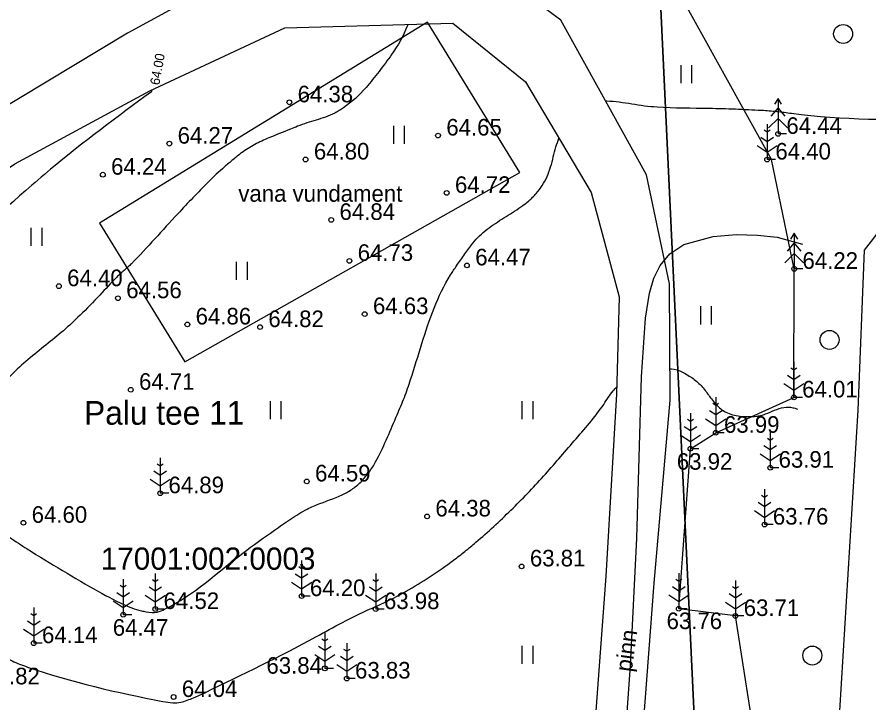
# Model space of a CAD drawing. Extents: x 640640 to 640863, y 6456506 to 6456694.
# Drawn here: x 640708.67 to 640744.62, y 6456610.46 to 6456639.42 of the extents above; entities that cross this region are included whole.
import ezdxf

# ---------------------------------------------------------------- set-up
doc = ezdxf.new("R2010")
doc.units = 0
for name, color, linetype in [('HALJASTUS', 7, 'Continuous'), ('HORISONTAAL', 7, 'Continuous'), ('KORGUS', 7, 'Continuous'), ('KPKAABEL', 7, 'Continuous'), ('MOOTPIIR', 7, 'Continuous'), ('PIIR', 7, 'Continuous'), ('PUU', 7, 'Continuous'), ('RAJATIS', 7, 'Continuous'), ('RDT', 7, 'Continuous'), ('TEE', 7, 'Continuous')]:
    doc.layers.add(name, color=color, linetype=linetype)

msp = doc.modelspace()

# ---------------------------------------------------------------- linework, layer by layer
at = {"layer": 'HALJASTUS'}
for p, q in [((640736.685, 6456637.388), (640736.685, 6456636.627)), ((640737.14, 6456637.388), (640737.14, 6456636.627)), ((640724.554, 6456634.825), (640724.554, 6456634.063)), ((640725.009, 6456634.825), (640725.009, 6456634.063)), ((640709.257, 6456630.527), (640709.257, 6456629.766)), ((640709.712, 6456630.527), (640709.712, 6456629.766)), ((640717.923, 6456629.094), (640717.923, 6456628.333)), ((640718.378, 6456629.094), (640718.378, 6456628.333)), ((640737.514, 6456627.209), (640737.514, 6456626.448)), ((640737.969, 6456627.209), (640737.969, 6456626.448)), ((640719.354, 6456623.203), (640719.354, 6456622.442)), ((640719.809, 6456623.203), (640719.809, 6456622.442)), ((640729.979, 6456623.203), (640729.979, 6456622.442)), ((640730.434, 6456623.203), (640730.434, 6456622.442)), ((640729.979, 6456612.873), (640729.979, 6456612.112)), ((640730.434, 6456612.873), (640730.434, 6456612.112))]:
    msp.add_line(p, q, dxfattribs=at)
msp.add_lwpolyline([(640739.929, 6456608.122), (640738.989, 6456614.135), (640736.596, 6456614.438), (640737.089, 6456621.197), (640738.157, 6456621.871), (640741.457, 6456623.362), (640741.469, 6456628.792), (640740.506, 6456633.407), (640736.446, 6456640.76), (640736.446, 6456640.76), (640736.15, 6456654.348), (640717.686, 6456653.959), (640708.142, 6456648.42), (640705.161, 6456647.831), (640701.429, 6456651.877), (640685.999, 6456657.471), (640691.467, 6456631.57), (640690.827, 6456622.584), (640689.149, 6456618.124), (640688.93, 6456591.7)], dxfattribs=at)
for centre in [(640743.534, 6456638.709), (640742.961, 6456625.792), (640742.234, 6456612.464)]:
    msp.add_circle(centre, 0.4, dxfattribs=at)
at = {"layer": 'HORISONTAAL'}
msp.add_line((640714.34, 6456636.27), (640714.376, 6456636.358), dxfattribs=at)
for points in [[(640694.952, 6456624.025), (640694.99, 6456625.09), (640695.08, 6456625.76), (640695.54, 6456627.11), (640696.163, 6456628.216), (640696.865, 6456629.253), (640697.66, 6456630.206), (640698.56, 6456631.06), (640701.05, 6456633.08), (640704.57, 6456636.04), (640705.944, 6456637.608), (640706.533, 6456638.477), (640707.1, 6456639.36), (640707.15, 6456639.45), (640707.73, 6456640.16), (640708.56, 6456641.08), (640709.23, 6456641.73), (640709.62, 6456642.37), (640709.68, 6456643.22), (640710.05, 6456647.95), (640710.15, 6456648.12), (640710.626, 6456648.611), (640711.165, 6456649.036), (640711.689, 6456649.478), (640711.921, 6456649.731), (640712.12, 6456650.02), (640712.24, 6456650.42), (640712.299, 6456651.948), (640712.302, 6456653.479), (640712.319, 6456655.007), (640712.42, 6456656.53), (640712.58, 6456657.89), (640713.01, 6456662.49), (640713.03, 6456663.47), (640713.05, 6456663.82), (640712.95, 6456664.43), (640711.82, 6456667.17), (640711.46, 6456668.02), (640710.88, 6456669.76)], [(640725.166, 6456639.114), (640725.15, 6456639.07), (640724.48, 6456637.84), (640723.948, 6456637.124), (640723.4, 6456636.448), (640722.452, 6456635.593), (640722.27, 6456635.477), (640722.08, 6456635.37), (640721.694, 6456635.202), (640721.298, 6456635.072), (640720.9, 6456634.952), (640720.51, 6456634.81), (640720.208, 6456634.686), (640719.297, 6456634.321), (640718.707, 6456634.041), (640718.423, 6456633.876), (640718.15, 6456633.69), (640717.783, 6456633.399), (640717.426, 6456633.098), (640716.746, 6456632.459), (640715.46, 6456631.12), (640714.486, 6456630.058), (640713.5, 6456629.01), (640713.349, 6456628.864), (640713.314, 6456628.833)], [(640714.34, 6456636.27), (640710.09, 6456633), (640709.04, 6456632.1), (640704.91, 6456628.36), (640703.85, 6456627.38), (640703.43, 6456626.92), (640702.626, 6456625.955), (640701.863, 6456624.965), (640701.139, 6456623.94), (640700.45, 6456622.87), (640700.221, 6456622.446), (640700.038, 6456622.008), (640699.889, 6456621.555), (640699.76, 6456621.09), (640699.651, 6456620.582), (640699.581, 6456620.071), (640699.543, 6456619.56), (640699.53, 6456619.05), (640699.65, 6456618.47), (640699.817, 6456618.214), (640700.007, 6456617.995), (640700.45, 6456617.64), (640703.78, 6456615.49), (640705.13, 6456614.61), (640706.308, 6456613.772), (640706.887, 6456613.338), (640707.47, 6456612.91), (640708.46, 6456612.24), (640709.11, 6456611.98), (640714.83, 6456610.53), (640715.24, 6456610.47), (640715.58, 6456610.49), (640715.853, 6456610.577), (640716.118, 6456610.677), (640716.63, 6456610.91), (640721.28, 6456613.25), (640723.57, 6456614.43), (640723.8, 6456614.53), (640724.02, 6456614.63), (640725.087, 6456615.177), (640726.111, 6456615.798), (640727.094, 6456616.49), (640727.572, 6456616.862), (640728.04, 6456617.25), (640729.514, 6456618.602), (640730.888, 6456620.032), (640732.185, 6456621.525), (640733.43, 6456623.07), (640733.83, 6456623.64), (640733.982, 6456623.811)], [(640733.512, 6456635.88), (640733.56, 6456635.88), (640734.089, 6456635.839), (640734.618, 6456635.76), (640735.148, 6456635.679), (640735.68, 6456635.63), (640737.886, 6456635.572), (640738.988, 6456635.541), (640740.09, 6456635.49), (640740.74, 6456635.44), (640741.36, 6456635.36), (640747.87, 6456635.1)], [(640713.314, 6456628.833), (640713.19, 6456628.725), (640713.032, 6456628.586), (640712.88, 6456628.44), (640712.16, 6456627.68), (640711.33, 6456626.83), (640710.627, 6456626.181), (640709.889, 6456625.575), (640709.143, 6456624.964), (640708.42, 6456624.3), (640707.934, 6456623.709), (640707.553, 6456623.054), (640707.253, 6456622.361), (640707.01, 6456621.66), (640706.832, 6456620.877), (640706.795, 6456620.048), (640706.938, 6456619.233), (640707.089, 6456618.849), (640707.3, 6456618.49), (640707.789, 6456617.92), (640708.36, 6456617.46), (640709.1, 6456616.97), (640712.11, 6456615.17), (640713.33, 6456614.55), (640713.719, 6456614.408), (640713.919, 6456614.356), (640714.12, 6456614.31), (640714.59, 6456614.3), (640714.9, 6456614.42), (640718.2, 6456616.79), (640719.535, 6456617.756), (640720.213, 6456618.223), (640720.562, 6456618.443), (640720.92, 6456618.65), (640721.45, 6456618.88), (640722.53, 6456619.32), (640722.946, 6456619.586), (640723.299, 6456619.922), (640723.459, 6456620.117), (640723.608, 6456620.318), (640723.861, 6456620.747), (640724.71, 6456622.63), (640725.017, 6456623.365), (640725.282, 6456624.117), (640725.756, 6456625.638), (640726.272, 6456627.133), (640726.97, 6456628.54), (640727.22, 6456628.92), (640727.57, 6456629.42), (640727.91, 6456629.88), (640728.51, 6456630.464), (640729.217, 6456630.939), (640729.937, 6456631.408), (640730.274, 6456631.667), (640730.431, 6456631.813), (640730.58, 6456631.97), (640730.84, 6456632.312), (640731.04, 6456632.69), (640731.191, 6456633.098), (640731.303, 6456633.517), (640731.414, 6456633.939), (640731.542, 6456634.309)], [(640736.228, 6456624.573), (640736.29, 6456624.57), (640736.753, 6456624.428), (640736.979, 6456624.301), (640737.2, 6456624.16), (640737.587, 6456623.811), (640737.902, 6456623.4), (640738.229, 6456623.006), (640738.422, 6456622.841), (640738.65, 6456622.71), (640739.259, 6456622.563), (640739.87, 6456622.57), (640740.063, 6456622.602), (640740.256, 6456622.663), (640740.643, 6456622.82), (640741.029, 6456622.943), (640741.41, 6456622.93), (640741.61, 6456622.87)], [(640732.799, 6456606.067), (640732.78, 6456606.065), (640730.284, 6456605.648), (640727.83, 6456605.1), (640727.398, 6456604.969), (640726.972, 6456604.813), (640726.545, 6456604.663), (640726.11, 6456604.55), (640725.08, 6456604.54), (640722.62, 6456605.2), (640718.32, 6456606.37), (640717.412, 6456606.681), (640716.529, 6456607.063), (640715.646, 6456607.453), (640714.74, 6456607.79), (640714.02, 6456607.94), (640711.31, 6456608.09), (640709.83, 6456607.7), (640708.09, 6456607.24), (640707.62, 6456607.38), (640705.255, 6456608.887), (640704.109, 6456609.642), (640702.95, 6456610.39), (640701.95, 6456611.02), (640698.88, 6456613.21), (640697.64, 6456614.19), (640696.532, 6456615.286), (640696.091, 6456615.925), (640695.914, 6456616.272), (640695.77, 6456616.64), (640695.438, 6456618.248), (640695.36, 6456619.87), (640695.36, 6456619.97), (640695.37, 6456620.15), (640695.43, 6456620.58), (640695.426, 6456620.711)], [(640732, 6456582.308), (640731.539, 6456581.177), (640731.358, 6456580.594), (640731.21, 6456580), (640731.143, 6456579.575), (640731.112, 6456579.146), (640731.087, 6456578.717), (640731.04, 6456578.29), (640730.95, 6456577.96), (640730.84, 6456577.95), (640730.612, 6456578.283), (640730.399, 6456578.634), (640730.184, 6456578.985), (640729.95, 6456579.32), (640728.49, 6456581.15), (640728.06, 6456581.54), (640726.912, 6456582.522), (640725.752, 6456583.488), (640724.595, 6456584.46), (640723.46, 6456585.46), (640722.593, 6456586.309), (640721.775, 6456587.205), (640720.29, 6456589.12), (640719.68, 6456590), (640719.34, 6456590.49), (640714.58, 6456597.16), (640713.435, 6456598.769), (640712.858, 6456599.571), (640712.27, 6456600.37), (640711.91, 6456600.54), (640711.74, 6456600.59), (640710.14, 6456601.115), (640708.542, 6456601.645), (640705.41, 6456602.87), (640704.13, 6456603.47), (640702.61, 6456604.19), (640701.618, 6456604.594), (640700.599, 6456604.933), (640699.579, 6456605.276), (640698.58, 6456605.69), (640698.121, 6456605.953), (640697.697, 6456606.268), (640696.99, 6456607.04), (640694.03, 6456611.41), (640693.13, 6456612.76), (640692.886, 6456613.128)]]:
    msp.add_spline(points, degree=3, dxfattribs=at)
at = {"layer": 'KORGUS'}
for centre in [(640720.164, 6456635.823), (640726.438, 6456634.421), (640740.79, 6456634.49), (640715.1, 6456634.078), (640720.849, 6456633.408), (640740.326, 6456633.407), (640712.292, 6456632.767), (640726.803, 6456631.997), (640721.93, 6456630.858), (640722.698, 6456629.128), (640727.659, 6456628.938), (640741.469, 6456628.792), (640710.437, 6456628.06), (640712.93, 6456627.552), (640723.343, 6456626.881), (640715.859, 6456626.443), (640718.928, 6456626.332), (640713.471, 6456623.684), (640741.457, 6456623.362), (640738.157, 6456621.871), (640737.089, 6456621.197), (640740.461, 6456620.396), (640720.899, 6456619.815), (640714.713, 6456619.317), (640708.94, 6456618.069), (640725.977, 6456618.336), (640740.219, 6456617.993), (640729.965, 6456616.228), (640720.682, 6456614.975), (640713.154, 6456614.185), (640714.508, 6456614.429), (640723.808, 6456614.425), (640736.596, 6456614.438), (640738.989, 6456614.135), (640709.376, 6456612.987), (640721.662, 6456611.924), (640722.587, 6456611.493), (640715.277, 6456610.714)]:
    msp.add_circle(centre, 0.1, dxfattribs=at)
at = {"layer": 'KPKAABEL'}
msp.add_lwpolyline([(640733.559, 6456597.943), (640734.567, 6456612.05), (640734.833, 6456617.418), (640735.03, 6456624.236), (640735.195, 6456626.715), (640735.363, 6456627.759), (640735.547, 6456628.391), (640735.809, 6456628.932), (640736.22, 6456629.431), (640736.808, 6456629.813), (640738.055, 6456630.156), (640739.023, 6456630.242), (640739.92, 6456630.215), (640740.755, 6456630.127), (640741.819, 6456629.832)], dxfattribs=at)
at = {"layer": 'MOOTPIIR'}
msp.add_lwpolyline([(640682.812, 6456600.287), (640685.982, 6456622.504), (640683.322, 6456653.342), (640683.725, 6456671.478), (640717.153, 6456671.747), (640717.197, 6456675.596), (640721.58, 6456676.034), (640731.706, 6456675.64), (640743.192, 6456671.472), (640738.501, 6456664.454), (640738.983, 6456660.111), (640742.008, 6456658.269), (640744.419, 6456654.321), (640740.868, 6456650.724), (640738.983, 6456647.434), (640739.772, 6456644.057), (640747.707, 6456642.565), (640751.257, 6456635.152), (640747.444, 6456633.485), (640744.419, 6456629.581), (640744.156, 6456622.826), (640743.235, 6456607.824)], dxfattribs=at)
at = {"layer": 'PIIR'}
msp.add_lwpolyline([(640783.902, 6456665.438), (640782.96, 6456651.73), (640780.81, 6456620.58), (640777, 6456565.36), (640738.92, 6456574.38), (640734.74, 6456663.08), (640734.003, 6456678.754)], dxfattribs=at)
msp.add_lwpolyline([(640700.05, 6456584.5), (640689.23, 6456664.08), (640734.74, 6456663.08), (640738.92, 6456574.38)], close=True, dxfattribs=at)
at = {"layer": 'PUU'}
for p, q in [((640740.79, 6456635.99), (640740.64, 6456635.74)), ((640740.94, 6456635.74), (640740.79, 6456635.99)), ((640740.79, 6456635.99), (640740.79, 6456634.49)), ((640740.79, 6456635.59), (640740.49, 6456635.24)), ((640741.09, 6456635.24), (640740.79, 6456635.59)), ((640740.79, 6456635.14), (640740.39, 6456634.74)), ((640741.19, 6456634.74), (640740.79, 6456635.14)), ((640740.326, 6456634.907), (640740.326, 6456633.407)), ((640740.326, 6456634.157), (640740.06, 6456634.334)), ((640740.326, 6456634.557), (640740.202, 6456634.64)), ((640740.451, 6456634.64), (640740.326, 6456634.557)), ((640740.593, 6456634.334), (640740.326, 6456634.157)), ((640741.15, 6456634.49), (640740.79, 6456634.49)), ((640739.902, 6456633.996), (640740.326, 6456633.713)), ((640740.326, 6456633.713), (640740.751, 6456633.996)), ((640740.686, 6456633.407), (640740.326, 6456633.407)), ((640741.469, 6456630.292), (640741.319, 6456630.042)), ((640741.619, 6456630.042), (640741.469, 6456630.292)), ((640741.469, 6456630.292), (640741.469, 6456628.792)), ((640741.469, 6456629.892), (640741.169, 6456629.542)), ((640741.769, 6456629.542), (640741.469, 6456629.892)), ((640741.469, 6456629.442), (640741.069, 6456629.042)), ((640741.869, 6456629.042), (640741.469, 6456629.442)), ((640741.829, 6456628.792), (640741.469, 6456628.792)), ((640741.457, 6456624.862), (640741.457, 6456623.362)), ((640741.457, 6456624.112), (640741.19, 6456624.29)), ((640741.457, 6456624.512), (640741.333, 6456624.595)), ((640741.581, 6456624.595), (640741.457, 6456624.512)), ((640741.724, 6456624.29), (640741.457, 6456624.112)), ((640741.033, 6456623.951), (640741.457, 6456623.668)), ((640741.457, 6456623.668), (640741.881, 6456623.951)), ((640738.157, 6456623.371), (640738.157, 6456621.871)), ((640741.817, 6456623.362), (640741.457, 6456623.362)), ((640738.157, 6456623.021), (640738.033, 6456623.104)), ((640738.281, 6456623.104), (640738.157, 6456623.021)), ((640737.089, 6456622.697), (640737.089, 6456621.197)), ((640738.157, 6456622.621), (640737.89, 6456622.798)), ((640738.424, 6456622.798), (640738.157, 6456622.621)), ((640737.089, 6456621.947), (640736.822, 6456622.124)), ((640737.089, 6456622.347), (640736.964, 6456622.43)), ((640737.213, 6456622.43), (640737.089, 6456622.347)), ((640737.355, 6456622.124), (640737.089, 6456621.947)), ((640737.733, 6456622.46), (640738.157, 6456622.177)), ((640738.157, 6456622.177), (640738.581, 6456622.46)), ((640736.664, 6456621.786), (640737.089, 6456621.503)), ((640737.089, 6456621.503), (640737.513, 6456621.786)), ((640738.517, 6456621.871), (640738.157, 6456621.871)), ((640740.461, 6456621.896), (640740.461, 6456620.396)), ((640740.461, 6456621.546), (640740.337, 6456621.629)), ((640740.586, 6456621.629), (640740.461, 6456621.546)), ((640737.449, 6456621.197), (640737.089, 6456621.197)), ((640740.461, 6456621.146), (640740.194, 6456621.324)), ((640740.728, 6456621.324), (640740.461, 6456621.146)), ((640714.713, 6456620.817), (640714.713, 6456619.317)), ((640740.037, 6456620.985), (640740.461, 6456620.702)), ((640740.461, 6456620.702), (640740.885, 6456620.985)), ((640714.713, 6456620.467), (640714.589, 6456620.55)), ((640714.837, 6456620.55), (640714.713, 6456620.467)), ((640740.821, 6456620.396), (640740.461, 6456620.396)), ((640714.713, 6456620.067), (640714.446, 6456620.244)), ((640714.98, 6456620.244), (640714.713, 6456620.067)), ((640714.289, 6456619.906), (640714.713, 6456619.623)), ((640714.713, 6456619.623), (640715.137, 6456619.906)), ((640715.073, 6456619.317), (640714.713, 6456619.317)), ((640740.219, 6456619.493), (640740.219, 6456617.993)), ((640740.219, 6456618.743), (640739.953, 6456618.921)), ((640740.219, 6456619.143), (640740.095, 6456619.226)), ((640740.344, 6456619.226), (640740.219, 6456619.143)), ((640740.486, 6456618.921), (640740.219, 6456618.743)), ((640739.795, 6456618.582), (640740.219, 6456618.299)), ((640740.219, 6456618.299), (640740.644, 6456618.582)), ((640740.579, 6456617.993), (640740.219, 6456617.993)), ((640720.682, 6456616.475), (640720.682, 6456614.975)), ((640720.682, 6456616.125), (640720.558, 6456616.208)), ((640720.806, 6456616.208), (640720.682, 6456616.125)), ((640713.154, 6456615.685), (640713.154, 6456614.185)), ((640714.508, 6456615.579), (640714.383, 6456615.662)), ((640714.508, 6456615.929), (640714.508, 6456614.429)), ((640714.632, 6456615.662), (640714.508, 6456615.579)), ((640720.682, 6456615.725), (640720.415, 6456615.903)), ((640720.949, 6456615.903), (640720.682, 6456615.725)), ((640723.808, 6456615.575), (640723.683, 6456615.658)), ((640723.808, 6456615.925), (640723.808, 6456614.425)), ((640723.932, 6456615.658), (640723.808, 6456615.575)), ((640736.596, 6456615.588), (640736.472, 6456615.671)), ((640736.596, 6456615.938), (640736.596, 6456614.438)), ((640736.721, 6456615.671), (640736.596, 6456615.588)), ((640738.989, 6456615.635), (640738.989, 6456614.135)), ((640713.154, 6456615.335), (640713.029, 6456615.418)), ((640713.278, 6456615.418), (640713.154, 6456615.335)), ((640714.508, 6456615.179), (640714.241, 6456615.357)), ((640714.774, 6456615.357), (640714.508, 6456615.179)), ((640720.258, 6456615.564), (640720.682, 6456615.281)), ((640720.682, 6456615.281), (640721.106, 6456615.564)), ((640723.808, 6456615.175), (640723.541, 6456615.352)), ((640724.074, 6456615.352), (640723.808, 6456615.175)), ((640736.596, 6456615.188), (640736.33, 6456615.366)), ((640736.863, 6456615.366), (640736.596, 6456615.188)), ((640738.989, 6456615.285), (640738.864, 6456615.368)), ((640739.113, 6456615.368), (640738.989, 6456615.285)), ((640713.154, 6456614.935), (640712.887, 6456615.113)), ((640713.42, 6456615.113), (640713.154, 6456614.935)), ((640714.084, 6456615.018), (640714.508, 6456614.735)), ((640714.508, 6456614.735), (640714.932, 6456615.018)), ((640721.042, 6456614.975), (640720.682, 6456614.975)), ((640723.383, 6456615.014), (640723.808, 6456614.731)), ((640723.808, 6456614.731), (640724.232, 6456615.014)), ((640736.172, 6456615.028), (640736.596, 6456614.745)), ((640736.596, 6456614.745), (640737.021, 6456615.028)), ((640738.989, 6456614.885), (640738.722, 6456615.063)), ((640739.255, 6456615.063), (640738.989, 6456614.885)), ((640712.729, 6456614.775), (640713.154, 6456614.492)), ((640713.154, 6456614.492), (640713.578, 6456614.775)), ((640738.564, 6456614.724), (640738.989, 6456614.442)), ((640738.989, 6456614.442), (640739.413, 6456614.724)), ((640709.376, 6456614.137), (640709.251, 6456614.22)), ((640709.376, 6456614.487), (640709.376, 6456612.987)), ((640709.5, 6456614.22), (640709.376, 6456614.137)), ((640714.868, 6456614.429), (640714.508, 6456614.429)), ((640724.168, 6456614.425), (640723.808, 6456614.425)), ((640736.956, 6456614.438), (640736.596, 6456614.438)), ((640709.376, 6456613.737), (640709.109, 6456613.914)), ((640709.642, 6456613.914), (640709.376, 6456613.737)), ((640713.514, 6456614.185), (640713.154, 6456614.185)), ((640739.349, 6456614.135), (640738.989, 6456614.135)), ((640708.951, 6456613.576), (640709.376, 6456613.293)), ((640709.376, 6456613.293), (640709.8, 6456613.576)), ((640721.662, 6456613.074), (640721.538, 6456613.156)), ((640721.662, 6456613.424), (640721.662, 6456611.924)), ((640721.787, 6456613.156), (640721.662, 6456613.074)), ((640709.736, 6456612.987), (640709.376, 6456612.987)), ((640721.662, 6456612.674), (640721.396, 6456612.851)), ((640721.929, 6456612.851), (640721.662, 6456612.674)), ((640722.587, 6456612.993), (640722.587, 6456611.493)), ((640721.238, 6456612.513), (640721.662, 6456612.23)), ((640721.662, 6456612.23), (640722.087, 6456612.513)), ((640722.587, 6456612.243), (640722.32, 6456612.421)), ((640722.587, 6456612.643), (640722.463, 6456612.726)), ((640722.712, 6456612.726), (640722.587, 6456612.643)), ((640722.854, 6456612.421), (640722.587, 6456612.243)), ((640722.163, 6456612.082), (640722.587, 6456611.8)), ((640722.587, 6456611.8), (640723.011, 6456612.082)), ((640722.022, 6456611.924), (640721.662, 6456611.924)), ((640722.947, 6456611.493), (640722.587, 6456611.493))]:
    msp.add_line(p, q, dxfattribs=at)
at = {"layer": 'RDT'}
msp.add_lwpolyline([(640729.894, 6456632.857), (640725.997, 6456639.211), (640712.155, 6456630.723), (640715.747, 6456624.865)], close=True, dxfattribs=at)
at = {"layer": 'TEE'}
for points in [[(640733.618, 6456589.911), (640735.559, 6456615.515), (640736.237, 6456623.24), (640736.204, 6456628.16), (640735.242, 6456632.76), (640731.617, 6456639.296), (640728.503, 6456641.607), (640719.225, 6456641.966), (640713.332, 6456638.745), (640707.62, 6456635.307), (640701.328, 6456630.914), (640696.461, 6456626.054), (640692.834, 6456621.178), (640691.085, 6456616.976), (640690.231, 6456610.497), (640690.151, 6456603.655)], [(640698.919, 6456582.109), (640697.059, 6456584.63), (640695.11, 6456587.395), (640694.457, 6456589.146), (640692.627, 6456598.557), (640692.373, 6456603.295), (640692.365, 6456610.518), (640693.639, 6456616.898), (640695.035, 6456620.128), (640698.2, 6456624.84), (640702.71, 6456629.274), (640708.577, 6456633.221), (640714.273, 6456636.31), (640719.977, 6456638.964), (640727.061, 6456639.168), (640730.136, 6456636.685), (640732.9, 6456632.016), (640734.089, 6456627.616), (640733.973, 6456623.503), (640733.52, 6456615.816), (640731.599, 6456589.832), (640732.137, 6456579.739), (640732.205, 6456575.882), (640730.852, 6456573.945)]]:
    msp.add_lwpolyline(points, dxfattribs=at)

# ---------------------------------------------------------------- texts
at = {"layer": 'HORISONTAAL'}
msp.add_text('64.00', height=0.4, rotation=79.7168, dxfattribs=at).set_placement((640714.675, 6456636.529))
at = {"layer": 'KORGUS'}
for s, p in [('64.38', (640720.514, 6456635.823)), ('64.65', (640726.788, 6456634.421)), ('64.44', (640741.14, 6456634.49)), ('64.27', (640715.45, 6456634.078)), ('64.80', (640721.199, 6456633.408)), ('64.40', (640740.676, 6456633.407)), ('64.24', (640712.642, 6456632.767)), ('64.72', (640727.153, 6456631.997)), ('64.84', (640722.28, 6456630.858)), ('64.73', (640723.048, 6456629.128)), ('64.47', (640728.009, 6456628.938)), ('64.22', (640741.819, 6456628.792)), ('64.40', (640710.787, 6456628.06)), ('64.56', (640713.28, 6456627.552)), ('64.63', (640723.693, 6456626.881)), ('64.86', (640716.209, 6456626.443)), ('64.82', (640719.278, 6456626.332)), ('64.71', (640713.821, 6456623.684)), ('64.01', (640741.807, 6456623.362)), ('63.99', (640738.507, 6456621.871)), ('63.91', (640740.811, 6456620.396)), ('63.92', (640736.517, 6456620.31)), ('64.59', (640721.249, 6456619.815)), ('64.89', (640715.063, 6456619.317)), ('64.38', (640726.327, 6456618.336)), ('64.60', (640709.29, 6456618.069)), ('63.76', (640740.569, 6456617.993)), ('63.81', (640730.315, 6456616.228)), ('64.20', (640721.032, 6456614.975)), ('64.52', (640714.858, 6456614.429)), ('63.98', (640724.158, 6456614.425)), ('63.71', (640739.339, 6456614.135)), ('63.76', (640736.084, 6456613.581)), ('64.47', (640712.713, 6456613.301)), ('64.14', (640709.726, 6456612.987)), ('63.84', (640719.198, 6456611.697)), ('63.83', (640722.937, 6456611.493)), ('63.82', (640707.292, 6456611.248)), ('64.04', (640715.627, 6456610.714))]:
    msp.add_text(s, height=0.7, dxfattribs=at).set_placement(p)
at = {"layer": 'PIIR'}
for s, height, p in [('Palu tee 11', 1.00002, (640711.5, 6456622.21)), ('17001:002:0003', 0.9375, (640712.203, 6456616.087))]:
    msp.add_text(s, height=height, dxfattribs=at).set_placement(p)
at = {"layer": 'RAJATIS'}
msp.add_text('vana vundament', height=0.7, rotation=360, dxfattribs=at).set_placement((640718.011, 6456631.624))
at = {"layer": 'TEE'}
msp.add_text('pinn', height=0.7, rotation=82.1248, dxfattribs=at).set_placement((640734.61, 6456611.752))

doc.saveas('drawing.dxf')
